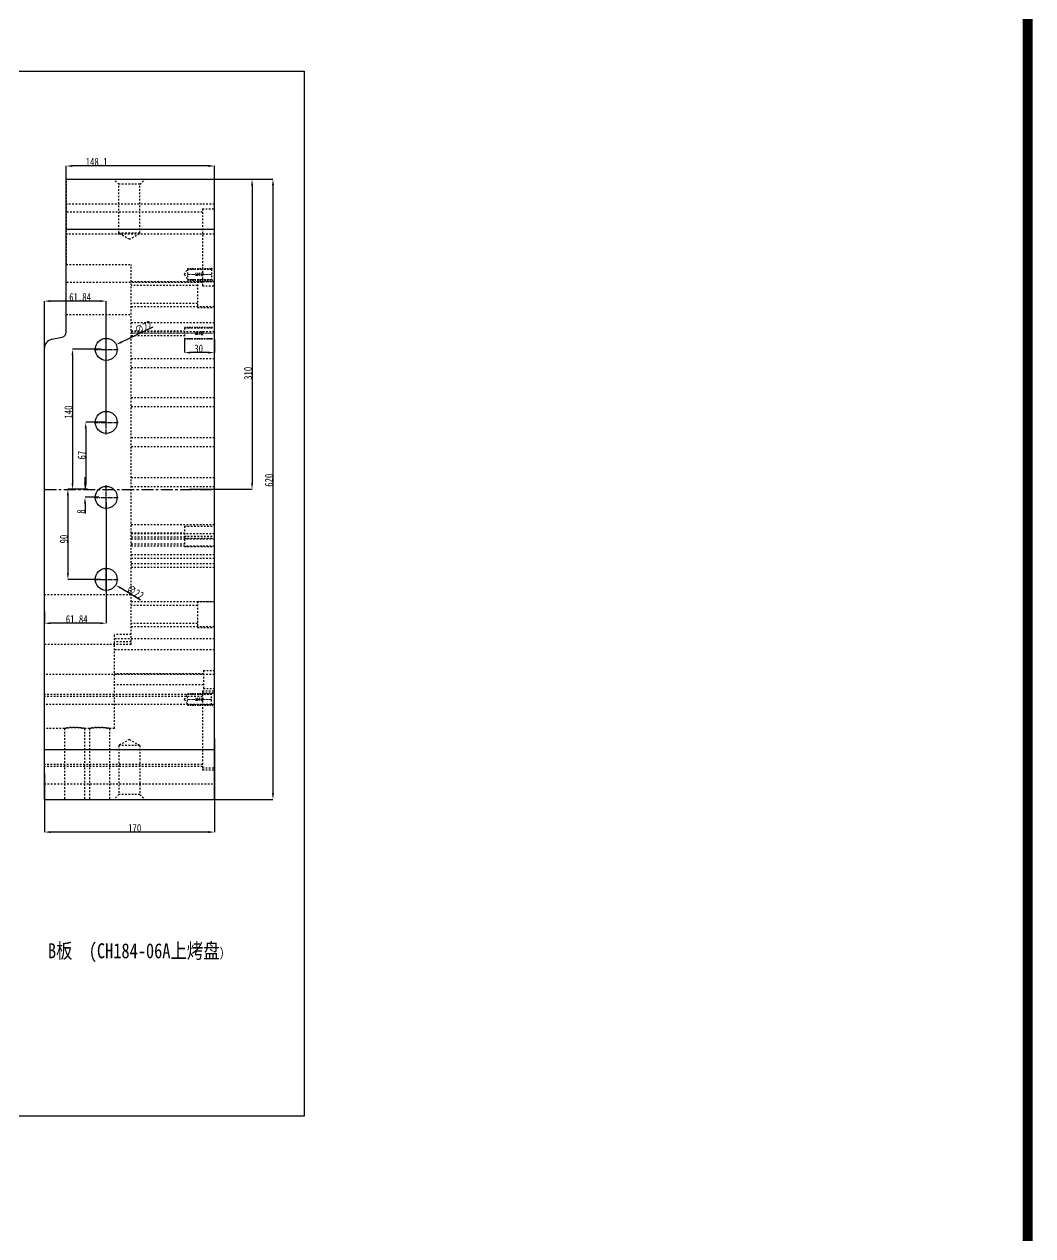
# Model space of a CAD drawing. Header units: millimetres. Extents: x -941 to 1421, y -11614 to -3210.
# Drawn here: x 413 to 1421, y -8169 to -6958 of the extents above; entities that cross this region are included whole.
import ezdxf
from ezdxf.enums import TextEntityAlignment as Align

# ---------------------------------------------------------------- set-up
doc = ezdxf.new("R2010")
doc.units = ezdxf.units.MM
doc.header["$LTSCALE"] = 16.335
doc.header["$PDMODE"] = 3
doc.header["$PDSIZE"] = 0.3125
doc.linetypes.add('CENTER', pattern=[0.6, 0.375, -0.075, 0.075, -0.075])
doc.linetypes.add('HIDDEN', pattern=[0.2, 0.1, -0.1])
doc.layers.get('0').update_dxf_attribs({"linetype": 'CONTINUOUS'})
doc.layers.get('Defpoints').update_dxf_attribs({"linetype": 'CONTINUOUS'})
doc.layers.add('DEFAULT_2', color=8, linetype='HIDDEN')
doc.layers.add('screw', color=33, linetype='CONTINUOUS', lineweight=13)
doc.styles.get("Standard").update_dxf_attribs({"font": 'txt', "width": 0.8})
doc.styles.add('TXT', font='txt.shx', dxfattribs={"bigfont": 'gbcbig.shx'})
doc.dimstyles.new('ISO-25', dxfattribs={"dimtxt": 8, "dimasz": 6, "dimexe": 0, "dimexo": 0, "dimgap": 0, "dimtad": 1, "dimdsep": 46, "dimtxsty": 'Standard', "dimcen": 0, "dimclrd": 4, "dimclre": 4, "dimclrt": 6, "dimazin": 0, "dimtfac": 1, "dimtofl": 0, "dimtmove": 0, "dimatfit": 3, "dimfxl": 0, "dimarcsym": 0})

# ---------------------------------------------------------------- blocks, each defined once
blk = doc.blocks.new('*D1088')
at = {"color": 4, "lineweight": -2}
for p, q in [((583.3, -7113), (640.8, -7113)), ((640.8, -7119), (640.8, -7417)), ((578.4, -7423), (640.8, -7423))]:
    blk.add_line(p, q, dxfattribs=at)
at = {"color": 4}
for points in [[(639.8, -7119), (641.8, -7119), (640.8, -7113)], [(639.8, -7417), (641.8, -7417), (640.8, -7423)]]:
    blk.add_solid(points, dxfattribs=at)
at = {"layer": 'Defpoints', "color": 0}
for p in [(583.3, -7113), (578.4, -7423), (640.8, -7423)]:
    blk.add_point(p, dxfattribs=at)
at = {"color": 6, "insert": (636.8, -7307), "char_height": 8, "attachment_point": 5, "rotation": 90}
blk.add_mtext('310', dxfattribs=at)
blk = doc.blocks.new('*D1089')
at = {"color": 4, "lineweight": -2}
for p, q in [((583.3, -7113), (661.7, -7113)), ((661.7, -7119), (661.7, -7727)), ((583.3, -7733), (661.7, -7733))]:
    blk.add_line(p, q, dxfattribs=at)
at = {"color": 4}
for points in [[(660.7, -7119), (662.7, -7119), (661.7, -7113)], [(660.7, -7727), (662.7, -7727), (661.7, -7733)]]:
    blk.add_solid(points, dxfattribs=at)
at = {"layer": 'Defpoints', "color": 0}
for p in [(583.3, -7113), (583.3, -7733), (661.7, -7733)]:
    blk.add_point(p, dxfattribs=at)
at = {"color": 6, "insert": (657.7, -7413.9), "char_height": 8, "attachment_point": 5, "rotation": 90}
blk.add_mtext('620', dxfattribs=at)
blk = doc.blocks.new('*D1090')
at = {"color": 4, "lineweight": -2}
for p, q in [((495, -7436.2), (495, -7556.9)), ((433.2, -7545), (433.2, -7556.9)), ((489, -7556.9), (439.2, -7556.9))]:
    blk.add_line(p, q, dxfattribs=at)
at = {"color": 4}
for points in [[(439.2, -7555.9), (439.2, -7557.9), (433.2, -7556.9)], [(489, -7555.9), (489, -7557.9), (495, -7556.9)]]:
    blk.add_solid(points, dxfattribs=at)
at = {"layer": 'Defpoints', "color": 0}
for p in [(495, -7436.2), (433.2, -7545), (433.2, -7556.9)]:
    blk.add_point(p, dxfattribs=at)
at = {"color": 6, "insert": (465.5, -7552.9), "char_height": 8, "attachment_point": 5}
blk.add_mtext('61.84', dxfattribs=at)
blk = doc.blocks.new('*D1091')
at = {"color": 4, "lineweight": -2}
for p, q in [((433.2, -7298.2), (433.2, -7234.8)), ((489, -7234.8), (439.2, -7234.8)), ((495, -7356), (495, -7234.8))]:
    blk.add_line(p, q, dxfattribs=at)
at = {"color": 4}
for points in [[(439.2, -7233.8), (439.2, -7235.8), (433.2, -7234.8)], [(489, -7233.8), (489, -7235.8), (495, -7234.8)]]:
    blk.add_solid(points, dxfattribs=at)
at = {"layer": 'Defpoints', "color": 0}
for p in [(433.2, -7234.8), (433.2, -7298.2), (495, -7356)]:
    blk.add_point(p, dxfattribs=at)
at = {"color": 6, "insert": (468.9, -7230.8), "char_height": 8, "attachment_point": 5}
blk.add_mtext('61.84', dxfattribs=at)
blk = doc.blocks.new('*D1092')
at = {"color": 4, "lineweight": -2}
blk.add_line((541.7, -7261), (510.4, -7275.8), dxfattribs=at)
at = {"color": 4}
blk.add_solid([(509.9, -7274.9), (510.8, -7276.7), (504.9, -7278.3)], dxfattribs=at)
at = {"layer": 'Defpoints', "color": 0}
for p in [(504.9, -7278.3), (485.1, -7287.7)]:
    blk.add_point(p, dxfattribs=at)
at = {"color": 6, "insert": (532.2, -7261), "char_height": 8, "attachment_point": 5, "rotation": 25.2909}
blk.add_mtext('∅22', dxfattribs=at)
blk = doc.blocks.new('*D1093')
at = {"color": 4, "lineweight": -2}
for p, q in [((489.9, -7283), (461.3, -7283)), ((461.3, -7289), (461.3, -7417)), ((476.3, -7423), (461.3, -7423))]:
    blk.add_line(p, q, dxfattribs=at)
at = {"color": 4}
for points in [[(460.3, -7289), (462.3, -7289), (461.3, -7283)], [(460.3, -7417), (462.3, -7417), (461.3, -7423)]]:
    blk.add_solid(points, dxfattribs=at)
at = {"layer": 'Defpoints', "color": 0}
for p in [(489.9, -7283), (461.3, -7423), (476.3, -7423)]:
    blk.add_point(p, dxfattribs=at)
at = {"color": 6, "insert": (457.3, -7345.7), "char_height": 8, "attachment_point": 5, "rotation": 90}
blk.add_mtext('140', dxfattribs=at)
blk = doc.blocks.new('*D1094')
at = {"color": 4, "lineweight": -2}
for p, q in [((495, -7356), (474.5, -7356)), ((474.5, -7362), (474.5, -7417)), ((476.3, -7423), (474.5, -7423))]:
    blk.add_line(p, q, dxfattribs=at)
at = {"color": 4}
for points in [[(473.5, -7362), (475.5, -7362), (474.5, -7356)], [(473.5, -7417), (475.5, -7417), (474.5, -7423)]]:
    blk.add_solid(points, dxfattribs=at)
at = {"layer": 'Defpoints', "color": 0}
for p in [(495, -7356), (474.5, -7423), (476.3, -7423)]:
    blk.add_point(p, dxfattribs=at)
at = {"color": 6, "insert": (470.5, -7388.8), "char_height": 8, "attachment_point": 5, "rotation": 90}
blk.add_mtext('67', dxfattribs=at)
blk = doc.blocks.new('*D1095')
at = {"color": 4, "lineweight": -2}
for p, q in [((473.8, -7417), (473.8, -7411)), ((476.3, -7423), (473.8, -7423)), ((487.6, -7431), (473.8, -7431)), ((473.8, -7437), (473.8, -7447.3))]:
    blk.add_line(p, q, dxfattribs=at)
at = {"color": 4}
for points in [[(472.8, -7417), (474.8, -7417), (473.8, -7423)], [(472.8, -7437), (474.8, -7437), (473.8, -7431)]]:
    blk.add_solid(points, dxfattribs=at)
at = {"layer": 'Defpoints', "color": 0}
for p in [(473.8, -7423), (476.3, -7423), (487.6, -7431)]:
    blk.add_point(p, dxfattribs=at)
at = {"color": 6, "insert": (469.8, -7445.2), "char_height": 8, "attachment_point": 5, "rotation": 90}
blk.add_mtext('8', dxfattribs=at)
blk = doc.blocks.new('*D1096')
at = {"color": 4, "lineweight": -2}
for p, q in [((476.3, -7423), (456.7, -7423)), ((456.7, -7429), (456.7, -7507)), ((489.3, -7513), (456.7, -7513))]:
    blk.add_line(p, q, dxfattribs=at)
at = {"color": 4}
for points in [[(455.7, -7429), (457.7, -7429), (456.7, -7423)], [(455.7, -7507), (457.7, -7507), (456.7, -7513)]]:
    blk.add_solid(points, dxfattribs=at)
at = {"layer": 'Defpoints', "color": 0}
for p in [(476.3, -7423), (456.7, -7513), (489.3, -7513)]:
    blk.add_point(p, dxfattribs=at)
at = {"color": 6, "insert": (452.7, -7472.7), "char_height": 8, "attachment_point": 5, "rotation": 90}
blk.add_mtext('90', dxfattribs=at)
blk = doc.blocks.new('*D1097')
at = {"color": 4, "lineweight": -2}
blk.add_line((529.4, -7533.7), (509.6, -7521.8), dxfattribs=at)
at = {"color": 4}
blk.add_solid([(510.1, -7520.9), (509.1, -7522.6), (504.4, -7518.7)], dxfattribs=at)
at = {"layer": 'Defpoints', "color": 0}
for p in [(485.6, -7507.4), (504.4, -7518.7)]:
    blk.add_point(p, dxfattribs=at)
at = {"color": 6, "insert": (524.1, -7525.8), "char_height": 8, "attachment_point": 5, "rotation": 329.0362}
blk.add_mtext('∅22', dxfattribs=at)
blk = doc.blocks.new('*D1098')
at = {"color": 4, "lineweight": -2}
for p, q in [((603.2, -7672.2), (603.2, -7765.7)), ((433.2, -7707.1), (433.2, -7765.7)), ((597.2, -7765.7), (439.2, -7765.7))]:
    blk.add_line(p, q, dxfattribs=at)
at = {"color": 4}
for points in [[(439.2, -7764.7), (439.2, -7766.7), (433.2, -7765.7)], [(597.2, -7764.7), (597.2, -7766.7), (603.2, -7765.7)]]:
    blk.add_solid(points, dxfattribs=at)
at = {"layer": 'Defpoints', "color": 0}
for p in [(603.2, -7672.2), (433.2, -7707.1), (433.2, -7765.7)]:
    blk.add_point(p, dxfattribs=at)
at = {"color": 6, "insert": (523.5, -7761.7), "char_height": 8, "attachment_point": 5}
blk.add_mtext('170', dxfattribs=at)
blk = doc.blocks.new('*D1107')
at = {"color": 4, "lineweight": -2}
for p, q in [((573.2, -7272.9), (573.2, -7286.3)), ((603.2, -7272.9), (603.2, -7286.3)), ((597.2, -7286.3), (579.2, -7286.3))]:
    blk.add_line(p, q, dxfattribs=at)
at = {"color": 4}
for points in [[(579.2, -7285.3), (579.2, -7287.3), (573.2, -7286.3)], [(597.2, -7285.3), (597.2, -7287.3), (603.2, -7286.3)]]:
    blk.add_solid(points, dxfattribs=at)
at = {"layer": 'Defpoints', "color": 0}
for p in [(573.2, -7272.9), (603.2, -7272.9), (573.2, -7286.3)]:
    blk.add_point(p, dxfattribs=at)
at = {"color": 6, "insert": (587.4, -7282.3), "char_height": 8, "attachment_point": 5}
blk.add_mtext('30', dxfattribs=at)
blk = doc.blocks.new('*D1221')
at = {"color": 4, "lineweight": -2}
for p, q in [((455.1, -7113), (455.1, -7099.7)), ((597.2, -7099.7), (461.1, -7099.7)), ((603.2, -7123.3), (603.2, -7099.7))]:
    blk.add_line(p, q, dxfattribs=at)
at = {"color": 4}
for points in [[(461.1, -7098.7), (461.1, -7100.7), (455.1, -7099.7)], [(597.2, -7098.7), (597.2, -7100.7), (603.2, -7099.7)]]:
    blk.add_solid(points, dxfattribs=at)
at = {"layer": 'Defpoints', "color": 0}
for p in [(455.1, -7099.7), (455.1, -7113), (603.2, -7123.3)]:
    blk.add_point(p, dxfattribs=at)
at = {"color": 6, "insert": (485.4, -7095.7), "char_height": 8, "attachment_point": 5}
blk.add_mtext('148.1', dxfattribs=at)

msp = doc.modelspace()

# ---------------------------------------------------------------- linework, layer by layer
at = {"color": 7, "linetype": 'Continuous'}
for p, q in [((455.063, -7265.87), (455.063, -7113.041)), ((455.063, -7113.041), (603.159, -7113.041)), ((603.159, -7733.041), (603.159, -7113.041)), ((455.063, -7163.041), (603.159, -7163.041)), ((440.763, -7272.959), (451.102, -7270.761)), ((433.159, -7300.716), (433.159, -7282.349)), ((433.159, -7300.716), (433.259, -7300.716)), ((433.259, -7310.716), (433.259, -7300.716)), ((433.159, -7320.462), (433.159, -7310.716)), ((433.159, -7310.716), (433.259, -7310.716)), ((433.159, -7320.462), (433.259, -7320.462)), ((433.259, -7330.462), (433.259, -7320.462)), ((433.159, -7360.462), (433.159, -7330.462)), ((433.159, -7330.462), (433.259, -7330.462)), ((433.159, -7360.462), (433.259, -7360.462)), ((433.259, -7370.462), (433.259, -7360.462)), ((433.159, -7400.462), (433.159, -7370.462)), ((433.159, -7370.462), (433.259, -7370.462)), ((433.159, -7400.462), (433.259, -7400.462)), ((433.259, -7410.462), (433.259, -7400.462)), ((433.159, -7445.034), (433.159, -7410.462)), ((433.159, -7410.462), (433.259, -7410.462)), ((433.159, -7445.034), (433.259, -7445.034)), ((433.259, -7455.034), (433.259, -7445.034)), ((433.159, -7733.041), (433.159, -7455.034)), ((433.159, -7455.034), (433.259, -7455.034)), ((433.159, -7683.041), (603.159, -7683.041)), ((433.159, -7733.041), (603.159, -7733.041))]:
    msp.add_line(p, q, dxfattribs=at)
at = {"color": 1, "linetype": 'CENTER', "ltscale": 0.684175}
for p, q in [((495.003, -7295.141), (495.003, -7270.941)), ((482.903, -7283.041), (507.103, -7283.041)), ((495.003, -7368.141), (495.003, -7343.941)), ((482.903, -7356.041), (507.103, -7356.041)), ((495.003, -7443.141), (495.003, -7418.941)), ((482.903, -7431.041), (507.103, -7431.041)), ((495.003, -7525.141), (495.003, -7500.941)), ((482.903, -7513.041), (507.103, -7513.041))]:
    msp.add_line(p, q, dxfattribs=at)
at = {"color": 1, "linetype": 'CENTER', "ltscale": 1.978485}
msp.add_line((433.159, -7423.041), (603.159, -7423.041), dxfattribs=at)
at = {"color": 3, "const_width": 10}
msp.add_lwpolyline([(-936.088, -3215.186), (1416.22, -3215.186), (1416.22, -11609.003), (-936.088, -11609.003)], close=True, dxfattribs=at)
msp.add_lwpolyline([(692.842, -8049.824), (-413.035, -8049.824), (-413.035, -7005.022), (692.842, -7005.022)], close=True)
at = {"color": 7, "linetype": 'Continuous'}
for centre in [(495.003, -7283.041), (495.003, -7356.041), (495.003, -7431.041), (495.003, -7513.041)]:
    msp.add_circle(centre, 11, dxfattribs=at)
for centre, radius, start, end in [((450.063, -7265.87), 5, 282, 0), ((442.759, -7282.349), 9.6, 102, 180)]:
    msp.add_arc(centre, radius, start, end, dxfattribs=at)
at = {"layer": 'DEFAULT_2', "color": 8, "linetype": 'HIDDEN'}
for p, q in [((455.163, -7198.041), (455.163, -7113.041)), ((507.659, -7118.041), (502.659, -7113.041)), ((507.659, -7166.979), (507.659, -7118.041)), ((528.659, -7118.041), (507.659, -7118.041)), ((528.659, -7118.041), (533.659, -7113.041)), ((528.659, -7166.979), (528.659, -7118.041)), ((603.159, -7138.041), (455.063, -7138.041)), ((591.159, -7146.041), (455.063, -7146.041)), ((591.159, -7142.541), (603.159, -7142.541)), ((591.159, -7142.544), (591.159, -7219.538)), ((603.159, -7168.041), (455.063, -7168.041)), ((518.159, -7173.041), (507.659, -7166.979)), ((528.659, -7166.979), (507.659, -7166.979)), ((518.159, -7173.041), (528.659, -7166.979)), ((455.063, -7198.041), (520.003, -7198.041)), ((520.003, -7578.041), (520.003, -7198.041)), ((573.159, -7208.041), (576.19, -7202.791)), ((576.19, -7202.791), (576.19, -7213.291)), ((576.19, -7202.791), (600.159, -7202.791)), ((600.159, -7202.791), (603.159, -7199.791)), ((600.159, -7202.791), (600.159, -7213.291)), ((591.159, -7216.041), (455.063, -7216.041)), ((603.159, -7215.541), (520.003, -7215.541)), ((586.159, -7219.041), (520.003, -7219.041)), ((573.159, -7208.041), (576.19, -7213.291)), ((576.19, -7213.291), (600.159, -7213.291)), ((586.159, -7215.041), (586.159, -7241.041)), ((586.159, -7215.041), (603.159, -7215.041)), ((591.159, -7219.541), (603.159, -7219.541)), ((600.159, -7213.291), (603.159, -7216.291)), ((586.159, -7237.041), (520.003, -7237.041)), ((603.159, -7240.541), (520.003, -7240.541)), ((586.159, -7241.041), (603.159, -7241.041)), ((455.063, -7248.041), (520.003, -7248.041)), ((603.159, -7256.541), (520.003, -7256.541)), ((603.159, -7256.636), (520.003, -7256.636)), ((520.003, -7264.636), (573.159, -7264.636)), ((603.159, -7265.541), (520.003, -7265.541)), ((603.159, -7265.636), (520.003, -7265.636)), ((573.159, -7261.636), (573.159, -7272.136)), ((573.159, -7261.636), (603.159, -7261.636)), ((520.003, -7269.136), (573.159, -7269.136)), ((573.159, -7272.136), (603.159, -7272.136)), ((603.159, -7292.536), (520.003, -7292.536)), ((603.159, -7301.536), (520.003, -7301.536)), ((603.159, -7331.541), (520.003, -7331.541)), ((603.159, -7340.541), (520.003, -7340.541)), ((603.159, -7371.541), (520.003, -7371.541)), ((603.159, -7380.541), (520.003, -7380.541)), ((603.159, -7411.541), (520.003, -7411.541)), ((603.159, -7420.541), (520.003, -7420.541)), ((603.159, -7458.541), (520.003, -7458.541)), ((573.159, -7459.889), (603.159, -7459.889)), ((573.159, -7459.889), (573.159, -7480.171)), ((520.003, -7466.389), (573.159, -7466.389)), ((603.159, -7467.541), (520.003, -7467.541)), ((520.003, -7470.389), (573.159, -7470.389)), ((520.003, -7472.421), (573.159, -7472.421)), ((603.159, -7472.926), (520.003, -7472.926)), ((573.159, -7469.671), (603.159, -7469.671)), ((573.159, -7471.889), (603.159, -7471.889)), ((520.003, -7477.421), (573.159, -7477.421)), ((603.159, -7479.926), (520.003, -7479.926)), ((573.159, -7480.171), (603.159, -7480.171)), ((603.159, -7488.541), (520.003, -7488.541)), ((603.159, -7492.041), (520.003, -7492.041)), ((603.159, -7497.541), (520.003, -7497.541)), ((603.159, -7501.041), (520.003, -7501.041)), ((433.159, -7528.041), (520.003, -7528.041)), ((603.159, -7535.541), (520.003, -7535.541)), ((586.159, -7539.041), (520.003, -7539.041)), ((586.159, -7535.041), (603.159, -7535.041)), ((586.159, -7535.041), (586.159, -7561.041)), ((586.159, -7557.041), (520.003, -7557.041)), ((520.003, -7568.041), (503.159, -7568.041)), ((503.159, -7662.071), (503.159, -7568.041)), ((603.159, -7560.541), (520.003, -7560.541)), ((586.159, -7561.041), (603.159, -7561.041)), ((520.003, -7578.041), (433.159, -7578.041)), ((433.259, -7733.041), (433.259, -7578.041)), ((603.159, -7572.541), (503.159, -7572.541)), ((520.003, -7575.541), (503.159, -7575.541)), ((603.159, -7583.541), (503.159, -7583.541)), ((592.159, -7604.041), (603.159, -7604.041)), ((592.159, -7604.044), (592.159, -7622.038)), ((603.159, -7608.041), (433.159, -7608.041)), ((592.159, -7607.541), (503.159, -7607.541)), ((592.159, -7618.541), (503.159, -7618.541)), ((591.159, -7628.041), (433.159, -7628.041)), ((591.159, -7630.041), (433.159, -7630.041)), ((573.159, -7633.041), (576.19, -7627.791)), ((576.19, -7627.791), (600.159, -7627.791)), ((576.19, -7638.291), (576.19, -7627.791)), ((591.159, -7624.541), (603.159, -7624.541)), ((591.159, -7624.544), (591.159, -7703.538)), ((591.159, -7626.541), (603.159, -7626.541)), ((592.159, -7622.041), (603.159, -7622.041)), ((600.159, -7627.791), (603.159, -7624.791)), ((600.159, -7638.291), (600.159, -7627.791)), ((603.159, -7638.041), (433.159, -7638.041)), ((573.159, -7633.041), (576.19, -7638.291)), ((576.19, -7638.291), (600.159, -7638.291)), ((600.159, -7638.291), (603.159, -7641.291)), ((453.159, -7662.071), (433.159, -7662.071)), ((453.159, -7662.071), (453.159, -7733.041)), ((478.159, -7662.071), (473.159, -7662.071)), ((473.159, -7662.071), (473.159, -7733.041)), ((478.159, -7662.071), (478.159, -7733.041)), ((503.159, -7662.071), (498.159, -7662.071)), ((498.159, -7662.071), (498.159, -7733.041)), ((518.159, -7673.041), (507.659, -7679.103)), ((528.659, -7679.103), (507.659, -7679.103)), ((507.659, -7679.103), (507.659, -7728.041)), ((518.159, -7673.041), (528.659, -7679.103)), ((528.659, -7679.103), (528.659, -7728.041)), ((591.159, -7698.041), (433.159, -7698.041)), ((591.159, -7700.041), (433.159, -7700.041)), ((591.159, -7701.541), (603.159, -7701.541)), ((591.159, -7703.541), (603.159, -7703.541)), ((433.159, -7717.541), (603.159, -7717.541)), ((507.659, -7728.041), (502.659, -7733.041)), ((528.659, -7728.041), (507.659, -7728.041)), ((528.659, -7728.041), (533.659, -7733.041))]:
    msp.add_line(p, q, dxfattribs=at)
for points, knots in [([(463.159, -7661.041), (462.507, -7661.041), (461.228, -7661.067), (459.374, -7661.178), (457.668, -7661.345), (456.371, -7661.514), (455.455, -7661.654), (454.873, -7661.749), (454.37, -7661.838), (453.952, -7661.915), (453.658, -7661.972), (453.468, -7662.009), (453.36, -7662.03), (453.277, -7662.048), (453.214, -7662.057), (453.182, -7662.071), (453.161, -7662.068), (453.159, -7662.071)], [0, 0, 0, 0, 0.19407429, 0.38106052, 0.55330284, 0.70463188, 0.77068864, 0.82943363, 0.88026443, 0.92268449, 0.95620106, 0.96948172, 0.98040267, 0.98893948, 0.99506765, 0.99876267, 1, 1, 1, 1]), ([(453.159, -7662.071), (453.175, -7662.071), (453.239, -7662.049), (453.384, -7662.029), (453.622, -7661.977), (453.952, -7661.916), (454.371, -7661.837), (455.091, -7661.711), (456.176, -7661.54), (457.668, -7661.345), (459.374, -7661.178), (461.228, -7661.067), (462.507, -7661.041), (463.159, -7661.041)], [0, 0, 0, 0, 0.0049341, 0.01960087, 0.04380525, 0.07732601, 0.11975029, 0.17058385, 0.29538315, 0.44670853, 0.61894596, 0.80592868, 1, 1, 1, 1]), ([(473.159, -7662.071), (473.158, -7662.067), (473.133, -7662.072), (473.105, -7662.057), (473.04, -7662.049), (472.958, -7662.03), (472.85, -7662.009), (472.66, -7661.971), (472.366, -7661.915), (471.947, -7661.838), (471.445, -7661.749), (470.863, -7661.654), (469.947, -7661.514), (468.65, -7661.345), (466.944, -7661.178), (465.089, -7661.067), (463.81, -7661.041), (463.159, -7661.041)], [0, 0, 0, 0, 0.00123706, 0.00493168, 0.01105948, 0.01959611, 0.03051725, 0.04379862, 0.07731815, 0.11974164, 0.17057471, 0.22931981, 0.29537593, 0.44670196, 0.61894098, 0.80592596, 1, 1, 1, 1]), ([(463.159, -7661.041), (463.81, -7661.041), (465.089, -7661.067), (466.944, -7661.178), (468.65, -7661.345), (470.142, -7661.539), (471.226, -7661.711), (471.947, -7661.837), (472.365, -7661.916), (472.696, -7661.977), (472.934, -7662.03), (473.079, -7662.048), (473.142, -7662.073), (473.159, -7662.071)], [0, 0, 0, 0, 0.1940715, 0.38105527, 0.55329591, 0.70462426, 0.82942411, 0.88025548, 0.92267644, 0.95619431, 0.98039785, 0.9950652, 1, 1, 1, 1]), ([(488.159, -7661.041), (487.507, -7661.041), (486.228, -7661.067), (484.374, -7661.178), (482.668, -7661.345), (481.371, -7661.514), (480.455, -7661.654), (479.873, -7661.749), (479.37, -7661.838), (478.952, -7661.915), (478.658, -7661.972), (478.468, -7662.009), (478.36, -7662.03), (478.277, -7662.048), (478.214, -7662.057), (478.182, -7662.071), (478.161, -7662.068), (478.159, -7662.071)], [0, 0, 0, 0, 0.19407429, 0.38106052, 0.55330284, 0.70463188, 0.77068864, 0.82943363, 0.88026443, 0.92268449, 0.95620106, 0.96948172, 0.98040267, 0.98893948, 0.99506765, 0.99876267, 1, 1, 1, 1]), ([(478.159, -7662.071), (478.175, -7662.071), (478.239, -7662.049), (478.384, -7662.029), (478.622, -7661.977), (478.952, -7661.916), (479.371, -7661.837), (480.091, -7661.711), (481.176, -7661.54), (482.668, -7661.345), (484.374, -7661.178), (486.228, -7661.067), (487.507, -7661.041), (488.159, -7661.041)], [0, 0, 0, 0, 0.0049341, 0.01960087, 0.04380525, 0.07732601, 0.11975029, 0.17058385, 0.29538315, 0.44670853, 0.61894596, 0.80592868, 1, 1, 1, 1]), ([(498.159, -7662.071), (498.158, -7662.067), (498.133, -7662.072), (498.105, -7662.057), (498.04, -7662.049), (497.958, -7662.03), (497.85, -7662.009), (497.66, -7661.971), (497.366, -7661.915), (496.947, -7661.838), (496.445, -7661.749), (495.863, -7661.654), (494.947, -7661.514), (493.65, -7661.345), (491.944, -7661.178), (490.089, -7661.067), (488.81, -7661.041), (488.159, -7661.041)], [0, 0, 0, 0, 0.00123706, 0.00493168, 0.01105948, 0.01959611, 0.03051725, 0.04379862, 0.07731815, 0.11974164, 0.17057471, 0.22931981, 0.29537593, 0.44670196, 0.61894098, 0.80592596, 1, 1, 1, 1]), ([(488.159, -7661.041), (488.81, -7661.041), (490.089, -7661.067), (491.944, -7661.178), (493.65, -7661.345), (495.142, -7661.539), (496.226, -7661.711), (496.947, -7661.837), (497.365, -7661.916), (497.696, -7661.977), (497.934, -7662.03), (498.079, -7662.048), (498.142, -7662.073), (498.159, -7662.071)], [0, 0, 0, 0, 0.1940715, 0.38105527, 0.55329591, 0.70462426, 0.82942411, 0.88025548, 0.92267644, 0.95619431, 0.98039785, 0.9950652, 1, 1, 1, 1])]:
    msp.add_open_spline(points, degree=3, knots=knots, dxfattribs=at)
at = {"layer": 'screw', "color": 92, "linetype": 'HIDDEN', "ltscale": 0.746373}
for p, q in [((576.19, -7202.041), (600.159, -7202.041)), ((576.19, -7214.041), (600.159, -7214.041)), ((573.159, -7260.886), (603.159, -7260.886)), ((573.159, -7272.886), (603.159, -7272.886)), ((576.19, -7627.041), (600.159, -7627.041)), ((576.19, -7639.041), (600.159, -7639.041))]:
    msp.add_line(p, q, dxfattribs=at)
at = {"layer": 'screw', "color": 8, "linetype": 'HIDDEN', "ltscale": 0.746373}
for p, q in [((576.19, -7202.791), (600.159, -7202.791)), ((576.19, -7213.291), (600.159, -7213.291)), ((573.159, -7261.636), (603.159, -7261.636)), ((573.159, -7272.136), (603.159, -7272.136)), ((576.19, -7627.791), (600.159, -7627.791)), ((576.19, -7638.291), (600.159, -7638.291))]:
    msp.add_line(p, q, dxfattribs=at)
at = {"layer": 'screw', "color": 1, "linetype": 'CENTER', "ltscale": 0.466483}
for p, q in [((576.19, -7208.041), (600.159, -7208.041)), ((520.003, -7266.886), (603.159, -7266.886)), ((576.19, -7633.041), (600.159, -7633.041))]:
    msp.add_line(p, q, dxfattribs=at)

# ---------------------------------------------------------------- texts
at = {"insert": (436.727, -7876.865), "char_height": 10, "width": 233.12741, "attachment_point": 1}
msp.add_mtext('{\\fSimSun|b0|i0|c134|p2;\\H1.5x;B板  (CH184-06A上烤盘\\H0.66667x;）}', dxfattribs=at)
at = {"layer": 'screw', "color": 6, "linetype": 'HIDDEN', "ltscale": 0.746373, "style": 'TXT'}
for p in [(588.174, -7208.041), (588.174, -7633.041)]:
    msp.add_text('M12', height=3, dxfattribs=at).set_placement(p, align=Align.MIDDLE)
msp.add_text('M12', height=3, rotation=360, dxfattribs=at).set_placement((588.159, -7266.886), align=Align.MIDDLE)

# ---------------------------------------------------------------- dimensions: what is measured, and where the dimension line sits
for base, p1, p2, picture, middle in [((455.063, -7099.665), (603.159, -7123.348), (455.063, -7113.041), '*D1221', (485.414, -7099.665)), ((433.159, -7234.823), (495.003, -7356.041), (433.159, -7298.235), '*D1091', (468.881, -7234.823)), ((573.159, -7286.27), (603.159, -7272.886), (573.159, -7272.886), '*D1107', (587.404, -7286.27)), ((433.159, -7556.944), (495.003, -7436.197), (433.159, -7544.999), '*D1090', (465.49, -7556.944)), ((433.159, -7765.706), (603.159, -7672.166), (433.159, -7707.067), '*D1098', (523.503, -7765.706))]:
    dim = msp.add_linear_dim(base=base, p1=p1, p2=p2, dimstyle='ISO-25', override={"dimfxl": 1.25})
    dim.commit()
    dim.dimension.update_dxf_attribs({"geometry": picture, "text_midpoint": middle, "dimtype": 160})
for base, p1, p2, picture, middle in [((640.763, -7423.041), (583.319, -7113.041), (578.352, -7423.041), '*D1088', (640.763, -7306.978)), ((661.651, -7733.041), (583.319, -7113.041), (583.319, -7733.041), '*D1089', (661.651, -7413.94)), ((461.343, -7423.041), (489.903, -7283.041), (476.349, -7423.041), '*D1093', (461.343, -7345.681)), ((474.515, -7423.041), (495.003, -7356.041), (476.349, -7423.041), '*D1094', (474.515, -7388.762)), ((473.803, -7423.041), (487.617, -7431.041), (476.349, -7423.041), '*D1095', (473.803, -7445.175)), ((456.66, -7513.041), (476.349, -7423.041), (489.29, -7513.041), '*D1096', (456.66, -7472.694))]:
    dim = msp.add_linear_dim(base=base, p1=p1, p2=p2, angle=90, dimstyle='ISO-25', override={"dimfxl": 1.25})
    dim.commit()
    dim.dimension.update_dxf_attribs({"geometry": picture, "text_midpoint": middle, "dimtype": 160})
dim = msp.add_diameter_dim_2p(p1=(485.057, -7287.741), p2=(504.949, -7278.342), dimstyle='ISO-25', override={"dimfxl": 1.25})
dim.commit()
dim.dimension.update_dxf_attribs({"geometry": '*D1092', "text_midpoint": (533.955, -7264.636), "dimtype": 163})
dim = msp.add_diameter_dim_2p(p1=(485.571, -7507.382), p2=(504.436, -7518.701), dimstyle='ISO-25', override={"dimfxl": 1.25})
dim.commit()
dim.dimension.update_dxf_attribs({"geometry": '*D1097', "text_midpoint": (524.101, -7525.835)})

doc.saveas('drawing.dxf')
